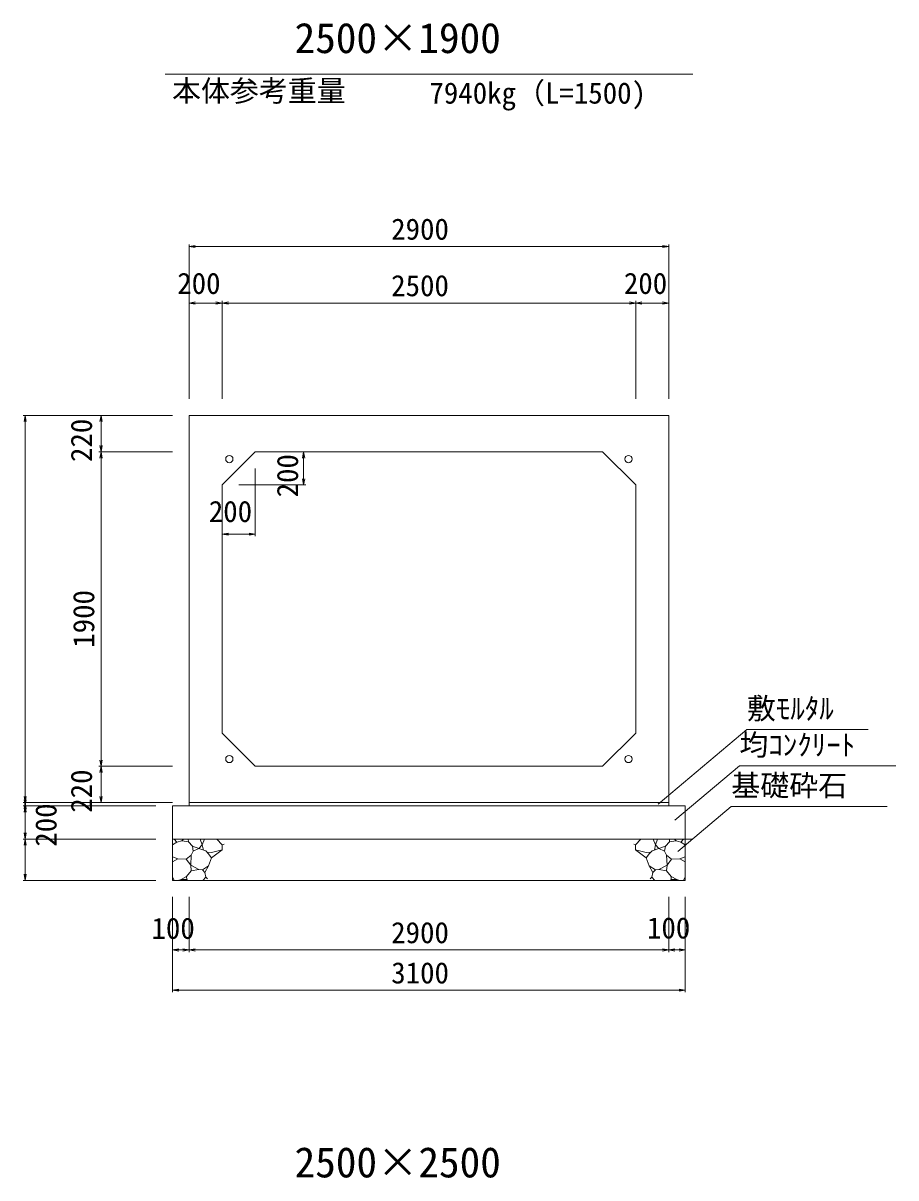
# Model space of a CAD drawing. Units: millimetres on the paper. Extents: x 0 to 841, y 0 to 594.
# Drawn here: x 406.6 to 512.1, y 297.2 to 436.7 of the extents above; entities that cross this region are included whole.
import ezdxf
from ezdxf.enums import TextEntityAlignment as Align

# ---------------------------------------------------------------- set-up
doc = ezdxf.new("R2010")
doc.units = ezdxf.units.MM
for name, color, linetype, lineweight in [('D-STR-DIM（寸法）', 7, 'Continuous', 18), ('D-STR-HTXT（旗揚げ）', 4, 'Continuous', 18), ('D-STR-STRn（構造物）', 5, 'Continuous', 18), ('D-STR（構造物外形線）', 1, 'Continuous', 18)]:
    doc.layers.add(name, color=color, linetype=linetype, lineweight=lineweight)
doc.layers.add('D-STR-TXT（文字）', color=7, linetype='Continuous')
doc.layers.add('D-TTL-FRAME（タイトル枠）', color=7, linetype='Continuous')
doc.styles.add('ＭＳ ゴシック', font='')
doc.styles.get('ＭＳ ゴシック').set_extended_font_data('MS Gothic')

msp = doc.modelspace()

# ---------------------------------------------------------------- linework, layer by layer
at = {"layer": 'D-STR-DIM（寸法）'}
for p, q in [((426.673, 391.32), (426.673, 409.994)), ((426.673, 409.744), (427.423, 409.869)), ((426.673, 409.744), (426.773, 409.744)), ((427.423, 409.619), (426.673, 409.744)), ((484.573, 409.744), (426.773, 409.744)), ((483.923, 409.869), (484.673, 409.744)), ((484.673, 409.744), (483.923, 409.619)), ((484.673, 409.744), (484.573, 409.744)), ((484.673, 391.32), (484.673, 409.994)), ((426.673, 391.32), (426.673, 403.161)), ((426.673, 402.911), (427.423, 403.036)), ((426.673, 402.911), (426.773, 402.911)), ((427.423, 402.786), (426.673, 402.911)), ((426.773, 402.911), (430.573, 402.911)), ((429.923, 403.036), (430.673, 402.911)), ((430.673, 402.911), (429.923, 402.786)), ((430.673, 402.911), (430.573, 402.911)), ((430.673, 391.32), (430.673, 403.161)), ((430.673, 391.32), (430.673, 403.161)), ((430.673, 402.911), (431.423, 403.036)), ((430.673, 402.911), (430.773, 402.911)), ((431.423, 402.786), (430.673, 402.911)), ((430.773, 402.911), (480.573, 402.911)), ((479.923, 403.036), (480.673, 402.911)), ((480.673, 402.911), (479.923, 402.786)), ((480.673, 402.911), (480.573, 402.911)), ((480.673, 391.32), (480.673, 403.161)), ((480.673, 391.32), (480.673, 403.161)), ((480.673, 402.911), (481.423, 403.036)), ((480.673, 402.911), (480.773, 402.911)), ((481.423, 402.786), (480.673, 402.911)), ((484.573, 402.911), (480.773, 402.911)), ((483.923, 403.036), (484.673, 402.911)), ((484.673, 402.911), (483.923, 402.786)), ((484.673, 402.911), (484.573, 402.911)), ((484.673, 391.32), (484.673, 403.161)), ((424.673, 389.32), (406.606, 389.32)), ((406.731, 388.57), (406.856, 389.32)), ((406.856, 389.32), (406.856, 389.22)), ((406.856, 389.32), (406.981, 388.57)), ((406.856, 389.22), (406.856, 342.62)), ((424.673, 389.32), (415.779, 389.32)), ((415.904, 388.57), (416.029, 389.32)), ((416.029, 389.32), (416.029, 389.22)), ((416.029, 389.32), (416.154, 388.57)), ((416.029, 389.22), (416.029, 385.02)), ((416.029, 384.92), (415.904, 385.67)), ((416.154, 385.67), (416.029, 384.92)), ((424.673, 384.92), (415.779, 384.92)), ((424.673, 384.92), (415.779, 384.92)), ((415.904, 384.17), (416.029, 384.92)), ((416.029, 384.92), (416.029, 385.02)), ((416.029, 384.92), (416.029, 384.82)), ((416.029, 384.92), (416.154, 384.17)), ((416.029, 347.02), (416.029, 384.82)), ((436.673, 384.92), (440.778, 384.92)), ((440.403, 384.17), (440.528, 384.92)), ((440.528, 384.92), (440.528, 384.82)), ((440.528, 384.92), (440.653, 384.17)), ((440.528, 381.02), (440.528, 384.82)), ((434.673, 382.92), (434.673, 374.721)), ((440.528, 380.92), (440.403, 381.67)), ((440.653, 381.67), (440.528, 380.92)), ((432.673, 380.92), (440.778, 380.92)), ((440.528, 380.92), (440.528, 381.02)), ((430.673, 378.92), (430.673, 374.721)), ((430.673, 374.971), (431.423, 375.096)), ((430.673, 374.971), (430.773, 374.971)), ((431.423, 374.846), (430.673, 374.971)), ((434.573, 374.971), (430.773, 374.971)), ((433.923, 375.096), (434.673, 374.971)), ((434.673, 374.971), (433.923, 374.846)), ((434.673, 374.971), (434.573, 374.971)), ((416.029, 346.92), (415.904, 347.67)), ((416.154, 347.67), (416.029, 346.92)), ((424.673, 346.92), (415.779, 346.92)), ((424.673, 346.92), (415.779, 346.92)), ((415.904, 346.17), (416.029, 346.92)), ((416.029, 346.92), (416.029, 347.02)), ((416.029, 346.92), (416.029, 346.82)), ((416.029, 346.92), (416.154, 346.17)), ((416.029, 342.62), (416.029, 346.82)), ((424.673, 342.52), (406.606, 342.52)), ((424.673, 342.52), (406.606, 342.52)), ((422.673, 342.12), (406.606, 342.12)), ((422.673, 342.12), (406.606, 342.12)), ((406.856, 342.52), (406.731, 343.27)), ((406.856, 342.12), (406.731, 342.87)), ((406.731, 341.77), (406.856, 342.52)), ((406.731, 341.37), (406.856, 342.12)), ((406.981, 343.27), (406.856, 342.52)), ((406.981, 342.87), (406.856, 342.12)), ((406.856, 342.52), (406.856, 342.62)), ((406.856, 342.52), (406.856, 342.42)), ((406.856, 342.52), (406.981, 341.77)), ((406.856, 342.42), (406.856, 342.22)), ((406.856, 342.12), (406.856, 342.22)), ((406.856, 342.12), (406.856, 342.02)), ((406.856, 342.12), (406.981, 341.37)), ((406.856, 342.02), (406.856, 338.22)), ((424.673, 342.52), (415.779, 342.52)), ((416.029, 342.52), (415.904, 343.27)), ((416.154, 343.27), (416.029, 342.52)), ((416.029, 342.52), (416.029, 342.62)), ((422.673, 338.12), (406.606, 338.12)), ((422.673, 338.12), (406.606, 338.12)), ((406.856, 338.12), (406.731, 338.87)), ((406.731, 337.37), (406.856, 338.12)), ((406.981, 338.87), (406.856, 338.12)), ((406.856, 338.12), (406.856, 338.22)), ((406.856, 338.12), (406.856, 338.02)), ((406.856, 338.12), (406.981, 337.37)), ((406.856, 338.02), (406.856, 333.22)), ((406.856, 333.12), (406.731, 333.87)), ((406.981, 333.87), (406.856, 333.12)), ((422.673, 333.12), (406.606, 333.12)), ((406.856, 333.12), (406.856, 333.22)), ((424.673, 331.12), (424.673, 319.593)), ((424.673, 331.12), (424.673, 324.457)), ((426.673, 331.12), (426.673, 324.457)), ((426.673, 331.12), (426.673, 324.457)), ((484.673, 331.12), (484.673, 324.457)), ((484.673, 331.12), (484.673, 324.457)), ((486.673, 331.12), (486.673, 324.457)), ((486.673, 331.12), (486.673, 319.593)), ((424.673, 324.707), (425.423, 324.832)), ((424.673, 324.707), (424.773, 324.707)), ((425.423, 324.582), (424.673, 324.707)), ((424.773, 324.707), (426.573, 324.707)), ((425.923, 324.832), (426.673, 324.707)), ((426.673, 324.707), (425.923, 324.582)), ((426.673, 324.707), (426.573, 324.707)), ((426.673, 324.707), (427.423, 324.832)), ((426.673, 324.707), (426.773, 324.707)), ((427.423, 324.582), (426.673, 324.707)), ((426.773, 324.707), (484.573, 324.707)), ((483.923, 324.832), (484.673, 324.707)), ((484.673, 324.707), (483.923, 324.582)), ((484.673, 324.707), (484.573, 324.707)), ((484.673, 324.707), (485.423, 324.832)), ((484.673, 324.707), (484.773, 324.707)), ((485.423, 324.582), (484.673, 324.707)), ((484.773, 324.707), (486.573, 324.707)), ((485.923, 324.832), (486.673, 324.707)), ((486.673, 324.707), (485.923, 324.582)), ((486.673, 324.707), (486.573, 324.707)), ((424.673, 319.843), (425.423, 319.968)), ((424.673, 319.843), (424.773, 319.843)), ((425.423, 319.718), (424.673, 319.843)), ((424.773, 319.843), (486.573, 319.843)), ((485.923, 319.968), (486.673, 319.843)), ((486.673, 319.843), (485.923, 319.718)), ((486.673, 319.843), (486.573, 319.843))]:
    msp.add_line(p, q, dxfattribs=at)
at = {"layer": 'D-STR-HTXT（旗揚げ）'}
for p, q in [((423.781, 430.57), (487.565, 430.57)), ((483.39, 342.331), (494.123, 351.349)), ((508.785, 351.349), (494.123, 351.349)), ((485.412, 340.397), (493.211, 346.949)), ((512.136, 346.949), (493.211, 346.949)), ((485.762, 336.602), (492.236, 342.041)), ((511.099, 342.041), (492.236, 342.041))]:
    msp.add_line(p, q, dxfattribs=at)
at = {"layer": 'D-STR-STRn（構造物）'}
for p, q in [((424.673, 342.12), (486.673, 342.12)), ((424.673, 342.12), (424.673, 333.12)), ((426.673, 342.52), (426.673, 342.12)), ((484.673, 342.52), (484.673, 342.12)), ((486.673, 342.12), (486.673, 333.12)), ((424.673, 338.12), (487.569, 338.12)), ((425.205, 337.725), (424.874, 338.12)), ((425.79, 337.913), (425.205, 337.725)), ((425.79, 337.913), (425.982, 338.12)), ((426.599, 337.783), (425.79, 337.913)), ((426.599, 337.783), (426.58, 338.12)), ((428.034, 338.12), (428.261, 337.402)), ((428.261, 337.402), (428.541, 338.12)), ((430.036, 338.12), (430.682, 337.399)), ((481.311, 338.12), (480.664, 337.399)), ((483.085, 337.402), (482.805, 338.12)), ((483.312, 338.12), (483.085, 337.402)), ((484.748, 337.783), (484.766, 338.12)), ((484.748, 337.783), (485.556, 337.913)), ((485.556, 337.913), (485.365, 338.12)), ((485.556, 337.913), (486.141, 337.725)), ((486.141, 337.725), (486.473, 338.12)), ((425.205, 337.725), (424.673, 337.411)), ((427.086, 337.252), (426.599, 337.783)), ((426.939, 336.16), (427.175, 336.632)), ((427.175, 336.632), (427.086, 337.252)), ((427.859, 336.986), (427.086, 337.252)), ((427.175, 336.632), (427.859, 336.986)), ((428.261, 337.402), (427.859, 336.986)), ((427.859, 336.986), (428.686, 336.68)), ((428.261, 337.402), (428.418, 336.779)), ((428.686, 336.68), (428.992, 336.389)), ((428.839, 336.534), (429.4, 336.48)), ((429.4, 336.48), (430.682, 336.808)), ((429.406, 335.838), (430.682, 336.808)), ((430.682, 337.399), (430.901, 337.509)), ((430.682, 337.399), (430.682, 336.808)), ((430.682, 336.808), (430.707, 336.803)), ((480.664, 337.399), (480.446, 337.509)), ((480.664, 336.808), (480.639, 336.803)), ((480.664, 337.399), (480.664, 336.808)), ((481.946, 336.48), (480.664, 336.808)), ((481.941, 335.838), (480.664, 336.808)), ((482.507, 336.534), (481.946, 336.48)), ((482.66, 336.68), (482.354, 336.389)), ((483.487, 336.986), (482.66, 336.68)), ((483.085, 337.402), (482.929, 336.779)), ((483.085, 337.402), (483.487, 336.986)), ((483.487, 336.986), (484.26, 337.252)), ((484.172, 336.632), (483.487, 336.986)), ((484.172, 336.632), (484.26, 337.252)), ((484.407, 336.16), (484.172, 336.632)), ((484.26, 337.252), (484.748, 337.783)), ((486.141, 337.725), (486.673, 337.411)), ((425.321, 335.71), (424.673, 335.983)), ((424.673, 335.342), (425.321, 335.71)), ((425.321, 335.71), (426.34, 335.693)), ((426.34, 335.693), (426.939, 336.16)), ((426.869, 334.96), (426.34, 335.693)), ((426.869, 334.96), (426.939, 336.16)), ((428.992, 336.389), (429.406, 335.838)), ((429.406, 335.838), (429.042, 334.867)), ((482.354, 336.389), (481.941, 335.838)), ((481.941, 335.838), (482.304, 334.867)), ((484.478, 334.96), (484.407, 336.16)), ((485.007, 335.693), (484.407, 336.16)), ((484.478, 334.96), (485.007, 335.693)), ((486.025, 335.71), (485.007, 335.693)), ((486.025, 335.71), (486.673, 335.983)), ((486.673, 335.342), (486.025, 335.71)), ((426.382, 333.586), (426.932, 334.283)), ((426.932, 334.283), (426.869, 334.96)), ((426.869, 334.96), (427.862, 334.422)), ((427.862, 334.422), (426.932, 334.283)), ((428.281, 334.39), (427.862, 334.422)), ((429.042, 334.867), (428.281, 334.39)), ((428.281, 334.39), (428.598, 334.066)), ((428.598, 334.066), (429.042, 334.867)), ((428.716, 333.496), (428.598, 334.066)), ((482.749, 334.066), (482.304, 334.867)), ((482.304, 334.867), (483.065, 334.39)), ((482.63, 333.496), (482.749, 334.066)), ((483.065, 334.39), (482.749, 334.066)), ((483.065, 334.39), (483.485, 334.422)), ((484.478, 334.96), (483.485, 334.422)), ((483.485, 334.422), (484.414, 334.283)), ((484.414, 334.283), (484.478, 334.96)), ((484.964, 333.586), (484.414, 334.283)), ((424.887, 333.12), (424.673, 333.565)), ((424.673, 333.12), (486.673, 333.12)), ((425.7, 333.212), (425.321, 333.12)), ((425.7, 333.212), (426.382, 333.586)), ((426.328, 333.235), (425.7, 333.212)), ((426.591, 333.12), (426.328, 333.235)), ((426.382, 333.586), (426.395, 333.237)), ((428.34, 333.12), (428.716, 333.496)), ((428.716, 333.496), (428.911, 333.315)), ((482.63, 333.496), (482.435, 333.315)), ((483.007, 333.12), (482.63, 333.496)), ((484.756, 333.12), (485.018, 333.235)), ((484.964, 333.586), (484.951, 333.237)), ((485.647, 333.212), (484.964, 333.586)), ((485.018, 333.235), (485.647, 333.212)), ((485.647, 333.212), (486.026, 333.12)), ((486.46, 333.12), (486.673, 333.565))]:
    msp.add_line(p, q, dxfattribs=at)
at = {"layer": 'D-STR（構造物外形線）'}
for p, q in [((426.673, 389.32), (484.673, 389.32)), ((426.673, 342.52), (426.673, 389.32)), ((484.673, 389.32), (484.673, 342.52)), ((430.673, 380.92), (434.673, 384.92)), ((434.673, 384.92), (476.673, 384.92)), ((476.673, 384.92), (480.673, 380.92)), ((430.673, 350.92), (430.673, 380.92)), ((480.673, 380.92), (480.673, 350.92)), ((434.673, 346.92), (430.673, 350.92)), ((480.673, 350.92), (476.673, 346.92)), ((476.673, 346.92), (434.673, 346.92)), ((484.673, 342.52), (426.673, 342.52))]:
    msp.add_line(p, q, dxfattribs=at)
for centre in [(431.542, 384.051), (479.805, 384.051), (431.542, 347.789), (479.805, 347.789)]:
    msp.add_circle(centre, 0.44, dxfattribs=at)

# ---------------------------------------------------------------- texts
at = {"layer": 'D-STR-TXT（文字）', "style": 'ＭＳ ゴシック'}
for s, height, p in [('2500×1900', 3.666, (439.43, 432.019)), ('本体参考重量', 2.566, (424.612, 426.503)), ('7940kg（L=1500)', 2.566, (455.732, 426.239)), ('敷ﾓﾙﾀﾙ', 2.566, (494.123, 351.849)), ('均ｺﾝｸﾘｰﾄ', 2.566, (493.211, 347.449)), ('基礎砕石', 2.566, (492.236, 342.541)), ('2500×2500', 3.666, (439.43, 296.117))]:
    msp.add_text(s, height=height, dxfattribs=at).set_placement(p, align=Align.BOTTOM_LEFT)
at = {"layer": 'D-TTL-FRAME（タイトル枠）', "style": 'ＭＳ ゴシック'}
for s, p in [('2900', (451.107, 409.794)), ('200', (425.244, 403.236)), ('2500', (451.107, 402.961)), ('200', (479.244, 403.236)), ('200', (429.059, 375.666)), ('100', (422.129, 325.282)), ('2900', (451.107, 324.757)), ('100', (482.039, 325.324)), ('3100', (451.116, 319.893))]:
    msp.add_text(s, height=2.566, dxfattribs=at).set_placement(p, align=Align.BOTTOM_LEFT)
for s, p in [('220', (415.704, 383.691)), ('200', (440.62, 379.41)), ('1900', (415.979, 361.238)), ('220', (415.704, 341.291)), ('200', (411.418, 337.191))]:
    msp.add_text(s, height=2.566, rotation=90, dxfattribs=at).set_placement(p, align=Align.BOTTOM_LEFT)

doc.saveas('drawing.dxf')
